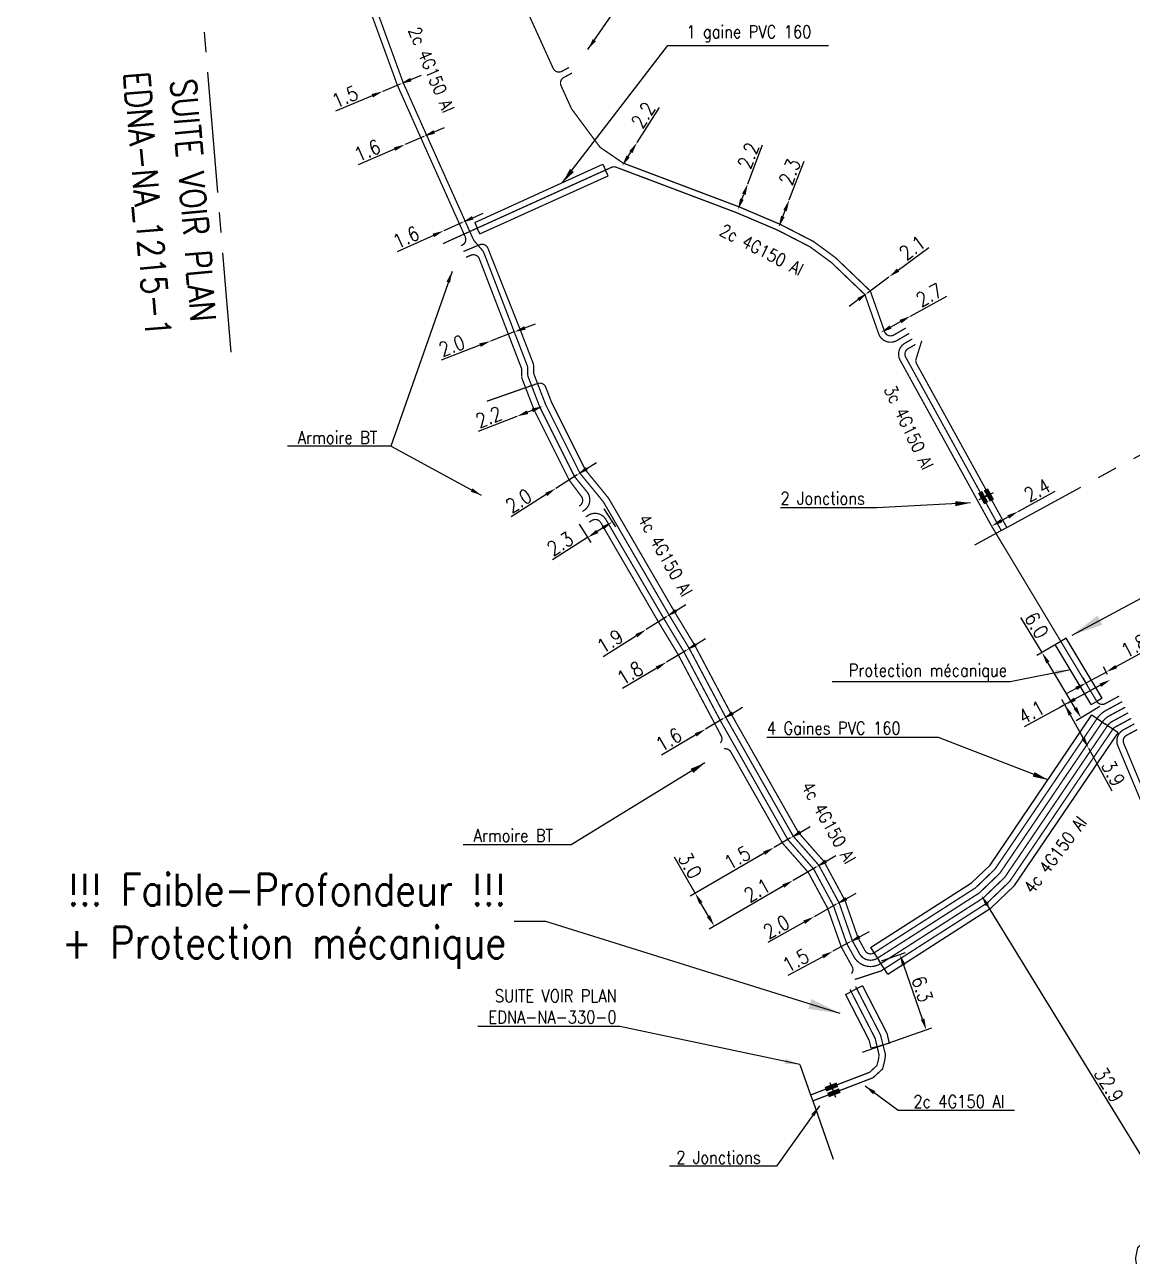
# Model space of a CAD drawing. Header units: millimetres. Extents: x 184994 to 186004, y 128000 to 129009.
# Drawn here: x 185201.7 to 185289.1, y 128202.7 to 128299.9 of the extents above; entities that cross this region are included whole.
import ezdxf
from ezdxf.enums import TextEntityAlignment as Align

# ---------------------------------------------------------------- set-up
doc = ezdxf.new("R2010")
doc.units = ezdxf.units.MM
doc.header["$PDMODE"] = 34
doc.linetypes.add('B_ST_Al', pattern=[2000, 1000, 1000])
doc.linetypes.add('CENTER2', pattern=[28.575, 19.05, -3.175, 3.175, -3.175])
doc.layers.get('0').update_dxf_attribs({"linetype": 'CONTINUOUS'})
doc.layers.get('Defpoints').update_dxf_attribs({"linetype": 'CONTINUOUS'})
for name, color, linetype in [('B_100', 3, 'CONTINUOUS'), ('B_110', 1, 'CONTINUOUS'), ('B_300', 7, 'CONTINUOUS'), ('B_400', 7, 'CONTINUOUS'), ('B_420', 7, 'CONTINUOUS'), ('B_930', 7, 'CONTINUOUS')]:
    doc.layers.add(name, color=color, linetype=linetype)
doc.styles.get("Standard").update_dxf_attribs({"font": 'romans.shx', "width": 0.85})
doc.dimstyles.get("Standard").update_dxf_attribs({"dimtxt": 1.5, "dimasz": 1.2, "dimexe": 0.625, "dimexo": 0.625, "dimgap": 0.25, "dimtad": 1, "dimdec": 1, "dimzin": 0, "dimdsep": 46, "dimtxsty": 'Standard', "dimcen": -0.5, "dimadec": 0, "dimazin": 0, "dimtfac": 1, "dimtdec": 1, "dimtmove": 0, "dimatfit": 3, "dimfxl": 0, "dimtolj": 1, "dimtzin": 0, "dimarcsym": 0})

# ---------------------------------------------------------------- blocks, each defined once
blk = doc.blocks.new('*D482')
at = {"layer": 'B_100', "color": 0, "linetype": 'Continuous', "lineweight": -2, "transparency": 16777216}
blk.add_line((185293.907, 128203.912), (185277.638, 128230.417), dxfattribs=at)
at = {"layer": 'B_100', "color": 0, "linetype": 'Continuous', "transparency": 16777216}
for points in [[(185277.766, 128230.495), (185277.51, 128230.338), (185277.167, 128231.184)], [(185294.035, 128203.99), (185293.779, 128203.833), (185294.378, 128203.145)]]:
    blk.add_solid(points, dxfattribs=at)
at = {"layer": 'Defpoints', "color": 0, "linetype": 'Continuous', "transparency": 16777216}
for p in [(185277.167, 128231.184), (185277.167, 128231.184), (185294.378, 128203.145)]:
    blk.add_point(p, dxfattribs=at)
at = {"layer": 'B_100', "color": 0, "linetype": 'Continuous', "transparency": 16777216, "insert": (185287.23, 128216.223), "char_height": 1.125, "attachment_point": 5, "rotation": 301.54259}
blk.add_mtext('\\A1;32.9', dxfattribs=at)
blk = doc.blocks.new('*D483')
at = {"layer": 'B_100', "color": 0, "linetype": 'Continuous', "lineweight": -2, "transparency": 16777216}
for p, q in [((185266.501, 128230.919), (185267.286, 128231.359)), ((185265.715, 128230.48), (185263.97, 128229.504)), ((185263.184, 128229.065), (185260.323, 128227.464))]:
    blk.add_line(p, q, dxfattribs=at)
at = {"layer": 'B_100', "color": 0, "linetype": 'Continuous', "transparency": 16777216}
for points in [[(185266.427, 128231.05), (185266.574, 128230.788), (185265.715, 128230.48)], [(185263.111, 128229.195), (185263.257, 128228.934), (185263.97, 128229.504)]]:
    blk.add_solid(points, dxfattribs=at)
at = {"layer": 'Defpoints', "color": 0, "linetype": 'Continuous', "transparency": 16777216}
for p in [(185265.715, 128230.48), (185263.97, 128229.504), (185263.97, 128229.504)]:
    blk.add_point(p, dxfattribs=at)
at = {"layer": 'B_100', "color": 0, "linetype": 'Continuous', "transparency": 16777216, "insert": (185260.994, 128228.699), "char_height": 1.125, "attachment_point": 5, "rotation": 29.21471}
blk.add_mtext('\\A1;2.0', dxfattribs=at)
blk = doc.blocks.new('*D484')
at = {"layer": 'B_100', "color": 0, "linetype": 'Continuous', "lineweight": -2, "transparency": 16777216}
for p, q in [((185262.885, 128236.169), (185263.664, 128236.62)), ((185262.106, 128235.718), (185260.808, 128234.967)), ((185260.029, 128234.517), (185257.309, 128232.943))]:
    blk.add_line(p, q, dxfattribs=at)
at = {"layer": 'B_100', "color": 0, "linetype": 'Continuous', "transparency": 16777216}
for points in [[(185262.81, 128236.299), (185262.96, 128236.039), (185262.106, 128235.718)], [(185259.954, 128234.647), (185260.104, 128234.387), (185260.808, 128234.967)]]:
    blk.add_solid(points, dxfattribs=at)
at = {"layer": 'Defpoints', "color": 0, "linetype": 'Continuous', "transparency": 16777216}
for p in [(185260.808, 128234.967), (185260.808, 128234.967), (185262.106, 128235.718)]:
    blk.add_point(p, dxfattribs=at)
at = {"layer": 'B_100', "color": 0, "linetype": 'Continuous', "transparency": 16777216, "insert": (185257.904, 128234.154), "char_height": 1.125, "attachment_point": 5, "rotation": 30.04874}
blk.add_mtext('\\A1;1.5', dxfattribs=at)
blk = doc.blocks.new('*D485')
at = {"layer": 'B_100', "color": 0, "linetype": 'Continuous', "lineweight": -2, "transparency": 16777216}
for p, q in [((185254.577, 128231.362), (185252.935, 128234.2)), ((185260.402, 128234.733), (185254.171, 128231.127)), ((185261.905, 128232.136), (185255.674, 128228.531)), ((185255.629, 128229.544), (185255.028, 128230.583))]:
    blk.add_line(p, q, dxfattribs=at)
at = {"layer": 'B_100', "color": 0, "linetype": 'Continuous', "transparency": 16777216}
for points in [[(185255.158, 128230.658), (185254.898, 128230.508), (185254.577, 128231.362)], [(185255.759, 128229.619), (185255.499, 128229.469), (185256.08, 128228.765)]]:
    blk.add_solid(points, dxfattribs=at)
at = {"layer": 'Defpoints', "color": 0, "linetype": 'Continuous', "transparency": 16777216}
for p in [(185260.808, 128234.968), (185262.31, 128232.371), (185254.577, 128231.362)]:
    blk.add_point(p, dxfattribs=at)
at = {"layer": 'B_100', "color": 0, "linetype": 'Continuous', "transparency": 16777216, "insert": (185254.18, 128233.546), "char_height": 1.125, "attachment_point": 5, "rotation": 300.05706}
blk.add_mtext('\\A1;3.0', dxfattribs=at)
blk = doc.blocks.new('*D486')
at = {"layer": 'B_100', "color": 0, "linetype": 'Continuous', "lineweight": -2, "transparency": 16777216}
for p, q in [((185264.907, 128233.874), (185265.686, 128234.324)), ((185264.128, 128233.423), (185262.31, 128232.371)), ((185261.531, 128231.92), (185258.93, 128230.415))]:
    blk.add_line(p, q, dxfattribs=at)
at = {"layer": 'B_100', "color": 0, "linetype": 'Continuous', "transparency": 16777216}
for points in [[(185264.832, 128234.003), (185264.982, 128233.744), (185264.128, 128233.423)], [(185261.456, 128232.05), (185261.607, 128231.79), (185262.31, 128232.371)]]:
    blk.add_solid(points, dxfattribs=at)
at = {"layer": 'Defpoints', "color": 0, "linetype": 'Continuous', "transparency": 16777216}
for p in [(185264.128, 128233.423), (185262.31, 128232.371), (185262.31, 128232.371)]:
    blk.add_point(p, dxfattribs=at)
at = {"layer": 'B_100', "color": 0, "linetype": 'Continuous', "transparency": 16777216, "insert": (185259.466, 128231.591), "char_height": 1.125, "attachment_point": 5, "rotation": 30.05706}
blk.add_mtext('\\A1;2.1', dxfattribs=at)
blk = doc.blocks.new('*D487')
at = {"layer": 'B_100', "color": 0, "linetype": 'Continuous', "lineweight": -2, "transparency": 16777216}
for p, q in [((185253.069, 128253.655), (185253.829, 128254.137)), ((185252.308, 128253.174), (185250.703, 128252.158)), ((185249.943, 128251.676), (185247.326, 128250.02))]:
    blk.add_line(p, q, dxfattribs=at)
at = {"layer": 'B_100', "color": 0, "linetype": 'Continuous', "transparency": 16777216}
for points in [[(185252.989, 128253.782), (185253.149, 128253.529), (185252.308, 128253.174)], [(185249.862, 128251.803), (185250.023, 128251.55), (185250.703, 128252.158)]]:
    blk.add_solid(points, dxfattribs=at)
at = {"layer": 'Defpoints', "color": 0, "linetype": 'Continuous', "transparency": 16777216}
for p in [(185252.308, 128253.174), (185250.703, 128252.158), (185250.703, 128252.158)]:
    blk.add_point(p, dxfattribs=at)
at = {"layer": 'B_100', "color": 0, "linetype": 'Continuous', "transparency": 16777216, "insert": (185247.853, 128251.242), "char_height": 1.125, "attachment_point": 5, "rotation": 32.33169}
blk.add_mtext('\\A1;1.9', dxfattribs=at)
blk = doc.blocks.new('*D488')
at = {"layer": 'B_100', "color": 0, "linetype": 'Continuous', "lineweight": -2, "transparency": 16777216}
for p, q in [((185254.628, 128250.986), (185255.399, 128251.45)), ((185253.857, 128250.521), (185252.316, 128249.591)), ((185251.545, 128249.126), (185248.855, 128247.503))]:
    blk.add_line(p, q, dxfattribs=at)
at = {"layer": 'B_100', "color": 0, "linetype": 'Continuous', "transparency": 16777216}
for points in [[(185254.551, 128251.114), (185254.705, 128250.857), (185253.857, 128250.521)], [(185251.468, 128249.254), (185251.623, 128248.998), (185252.316, 128249.591)]]:
    blk.add_solid(points, dxfattribs=at)
at = {"layer": 'Defpoints', "color": 0, "linetype": 'Continuous', "transparency": 16777216}
for p in [(185253.857, 128250.521), (185252.316, 128249.591), (185252.316, 128249.591)]:
    blk.add_point(p, dxfattribs=at)
at = {"layer": 'B_100', "color": 0, "linetype": 'Continuous', "transparency": 16777216, "insert": (185249.428, 128248.724), "char_height": 1.125, "attachment_point": 5, "rotation": 31.10025}
blk.add_mtext('\\A1;1.8', dxfattribs=at)
blk = doc.blocks.new('*D489')
at = {"layer": 'B_100', "color": 0, "linetype": 'Continuous', "lineweight": -2, "transparency": 16777216}
for p, q in [((185257.549, 128245.571), (185258.324, 128246.027)), ((185256.773, 128245.115), (185255.394, 128244.303)), ((185254.618, 128243.847), (185251.91, 128242.254))]:
    blk.add_line(p, q, dxfattribs=at)
at = {"layer": 'B_100', "color": 0, "linetype": 'Continuous', "transparency": 16777216}
for points in [[(185257.473, 128245.7), (185257.625, 128245.442), (185256.773, 128245.115)], [(185254.542, 128243.976), (185254.694, 128243.718), (185255.394, 128244.303)]]:
    blk.add_solid(points, dxfattribs=at)
at = {"layer": 'Defpoints', "color": 0, "linetype": 'Continuous', "transparency": 16777216}
for p in [(185256.773, 128245.115), (185256.773, 128245.115), (185255.394, 128244.303)]:
    blk.add_point(p, dxfattribs=at)
at = {"layer": 'B_100', "color": 0, "linetype": 'Continuous', "transparency": 16777216, "insert": (185252.496, 128243.469), "char_height": 1.125, "attachment_point": 5, "rotation": 30.46212}
blk.add_mtext('\\A1;1.6', dxfattribs=at)
blk = doc.blocks.new('*D490')
at = {"layer": 'B_100', "color": 0, "linetype": 'Continuous', "lineweight": -2, "transparency": 16777216}
for p, q in [((185247.375, 128261.704), (185248.286, 128260.261)), ((185245.43, 128260.476), (185246.342, 128259.032)), ((185247.275, 128260.176), (185246.852, 128259.909)), ((185246.091, 128259.429), (185243.319, 128257.678))]:
    blk.add_line(p, q, dxfattribs=at)
at = {"layer": 'B_100', "color": 0, "linetype": 'Continuous', "transparency": 16777216}
for points in [[(185246.772, 128260.036), (185246.932, 128259.782), (185246.091, 128259.429)], [(185247.195, 128260.303), (185247.355, 128260.049), (185248.036, 128260.657)]]:
    blk.add_solid(points, dxfattribs=at)
at = {"layer": 'Defpoints', "color": 0, "linetype": 'Continuous', "transparency": 16777216}
for p in [(185247.124, 128262.1), (185245.18, 128260.872), (185246.091, 128259.429)]:
    blk.add_point(p, dxfattribs=at)
at = {"layer": 'B_100', "color": 0, "linetype": 'Continuous', "transparency": 16777216, "insert": (185243.924, 128258.947), "char_height": 1.125, "attachment_point": 5, "rotation": 32.27381}
blk.add_mtext('\\A1;2.3', dxfattribs=at)
blk = doc.blocks.new('*D491')
at = {"layer": 'B_100', "color": 0, "linetype": 'Continuous', "lineweight": -2, "transparency": 16777216}
for p, q in [((185246.021, 128264.865), (185246.78, 128265.349)), ((185245.262, 128264.38), (185243.576, 128263.304)), ((185242.818, 128262.82), (185240.054, 128261.056))]:
    blk.add_line(p, q, dxfattribs=at)
at = {"layer": 'B_100', "color": 0, "linetype": 'Continuous', "transparency": 16777216}
for points in [[(185245.94, 128264.991), (185246.102, 128264.738), (185245.262, 128264.38)], [(185242.737, 128262.947), (185242.898, 128262.694), (185243.576, 128263.304)]]:
    blk.add_solid(points, dxfattribs=at)
at = {"layer": 'Defpoints', "color": 0, "linetype": 'Continuous', "transparency": 16777216}
for p in [(185245.262, 128264.38), (185243.576, 128263.304), (185243.576, 128263.304)]:
    blk.add_point(p, dxfattribs=at)
at = {"layer": 'B_100', "color": 0, "linetype": 'Continuous', "transparency": 16777216, "insert": (185240.653, 128262.328), "char_height": 1.125, "attachment_point": 5, "rotation": 32.54846}
blk.add_mtext('\\A1;2.0', dxfattribs=at)
blk = doc.blocks.new('*D492')
at = {"layer": 'B_100', "color": 0, "linetype": 'Continuous', "lineweight": -2, "transparency": 16777216}
for p, q in [((185240.509, 128268.989), (185237.452, 128267.802)), ((185241.721, 128269.459), (185241.348, 128269.314))]:
    blk.add_line(p, q, dxfattribs=at)
at = {"layer": 'B_100', "color": 0, "linetype": 'Continuous', "transparency": 16777216}
for points in [[(185241.666, 128269.599), (185241.775, 128269.319), (185242.56, 128269.784)], [(185241.294, 128269.454), (185241.402, 128269.174), (185240.509, 128268.989)]]:
    blk.add_solid(points, dxfattribs=at)
at = {"layer": 'Defpoints', "color": 0, "linetype": 'Continuous', "transparency": 16777216}
for p in [(185242.56, 128269.784), (185240.509, 128268.989), (185240.509, 128268.989)]:
    blk.add_point(p, dxfattribs=at)
at = {"layer": 'B_100', "color": 0, "linetype": 'Continuous', "transparency": 16777216, "insert": (185238.29, 128268.932), "char_height": 1.125, "attachment_point": 5, "rotation": 21.20985}
blk.add_mtext('\\A1;2.2', dxfattribs=at)
blk = doc.blocks.new('*D493')
at = {"layer": 'B_100', "color": 0, "linetype": 'Continuous', "lineweight": -2, "transparency": 16777216}
for p, q in [((185240.302, 128275.648), (185238.435, 128274.932)), ((185241.143, 128275.97), (185241.983, 128276.292)), ((185237.594, 128274.61), (185234.533, 128273.437))]:
    blk.add_line(p, q, dxfattribs=at)
at = {"layer": 'B_100', "color": 0, "linetype": 'Continuous', "transparency": 16777216}
for points in [[(185241.089, 128276.11), (185241.196, 128275.83), (185240.302, 128275.648)], [(185237.541, 128274.75), (185237.648, 128274.47), (185238.435, 128274.932)]]:
    blk.add_solid(points, dxfattribs=at)
at = {"layer": 'Defpoints', "color": 0, "linetype": 'Continuous', "transparency": 16777216}
for p in [(185240.302, 128275.648), (185238.435, 128274.932), (185238.435, 128274.932)]:
    blk.add_point(p, dxfattribs=at)
at = {"layer": 'B_100', "color": 0, "linetype": 'Continuous', "transparency": 16777216, "insert": (185235.375, 128274.563), "char_height": 1.125, "attachment_point": 5, "rotation": 20.96551}
blk.add_mtext('\\A1;2.0', dxfattribs=at)
blk = doc.blocks.new('*D494')
at = {"layer": 'B_100', "color": 0, "linetype": 'Continuous', "lineweight": -2, "transparency": 16777216}
for p, q in [((185267.555, 128227.915), (185268.347, 128228.343)), ((185266.763, 128227.488), (185265.443, 128226.775)), ((185264.652, 128226.347), (185261.887, 128224.854))]:
    blk.add_line(p, q, dxfattribs=at)
at = {"layer": 'B_100', "color": 0, "linetype": 'Continuous', "transparency": 16777216}
for points in [[(185267.484, 128228.047), (185267.626, 128227.783), (185266.763, 128227.488)], [(185264.58, 128226.479), (185264.723, 128226.215), (185265.443, 128226.775)]]:
    blk.add_solid(points, dxfattribs=at)
at = {"layer": 'Defpoints', "color": 0, "linetype": 'Continuous', "transparency": 16777216}
for p in [(185266.763, 128227.488), (185266.763, 128227.488), (185265.443, 128226.775)]:
    blk.add_point(p, dxfattribs=at)
at = {"layer": 'B_100', "color": 0, "linetype": 'Continuous', "transparency": 16777216, "insert": (185262.517, 128226.047), "char_height": 1.125, "attachment_point": 5, "rotation": 28.37237}
blk.add_mtext('\\A1;1.5', dxfattribs=at)
blk = doc.blocks.new('*D495')
at = {"layer": 'B_100', "color": 0, "linetype": 'Continuous', "lineweight": -2, "transparency": 16777216}
for p, q in [((185269.287, 128226.007), (185271.187, 128226.671)), ((185272.526, 128221.419), (185271.041, 128225.667)), ((185267.796, 128218.812), (185273.265, 128220.724))]:
    blk.add_line(p, q, dxfattribs=at)
at = {"layer": 'B_100', "color": 0, "linetype": 'Continuous', "transparency": 16777216}
for points in [[(185271.183, 128225.717), (185270.9, 128225.618), (185270.744, 128226.517)], [(185272.668, 128221.469), (185272.384, 128221.37), (185272.823, 128220.569)]]:
    blk.add_solid(points, dxfattribs=at)
at = {"layer": 'Defpoints', "color": 0, "linetype": 'Continuous', "transparency": 16777216}
for p in [(185270.744, 128226.517), (185268.845, 128225.853), (185267.353, 128218.658)]:
    blk.add_point(p, dxfattribs=at)
at = {"layer": 'B_100', "color": 0, "linetype": 'Continuous', "transparency": 16777216, "insert": (185272.492, 128223.79), "char_height": 1.125, "attachment_point": 5, "rotation": 289.26541}
blk.add_mtext('\\A1;6.3', dxfattribs=at)
blk = doc.blocks.new('*D496')
at = {"layer": 'B_100', "color": 0, "linetype": 'Continuous', "lineweight": -2, "transparency": 16777216}
for p, q in [((185237.017, 128284.661), (185237.838, 128285.03)), ((185236.196, 128284.293), (185234.736, 128283.639)), ((185233.914, 128283.27), (185231.047, 128281.985))]:
    blk.add_line(p, q, dxfattribs=at)
at = {"layer": 'B_100', "color": 0, "linetype": 'Continuous', "transparency": 16777216}
for points in [[(185236.955, 128284.798), (185237.078, 128284.525), (185236.196, 128284.293)], [(185233.853, 128283.407), (185233.976, 128283.133), (185234.736, 128283.639)]]:
    blk.add_solid(points, dxfattribs=at)
at = {"layer": 'Defpoints', "color": 0, "linetype": 'Continuous', "transparency": 16777216}
for p in [(185234.736, 128283.639), (185236.196, 128284.293), (185236.196, 128284.293)]:
    blk.add_point(p, dxfattribs=at)
at = {"layer": 'B_100', "color": 0, "linetype": 'Continuous', "transparency": 16777216, "insert": (185231.763, 128283.128), "char_height": 1.125, "attachment_point": 5, "rotation": 24.15045}
blk.add_mtext('\\A1;1.6', dxfattribs=at)
blk = doc.blocks.new('*D497')
at = {"layer": 'B_100', "color": 0, "linetype": 'Continuous', "lineweight": -2, "transparency": 16777216}
for p, q in [((185233.978, 128291.437), (185234.804, 128291.795)), ((185233.153, 128291.079), (185231.685, 128290.442)), ((185230.859, 128290.084), (185227.977, 128288.833))]:
    blk.add_line(p, q, dxfattribs=at)
at = {"layer": 'B_100', "color": 0, "linetype": 'Continuous', "transparency": 16777216}
for points in [[(185233.919, 128291.575), (185234.038, 128291.299), (185233.153, 128291.079)], [(185230.8, 128290.221), (185230.919, 128289.946), (185231.685, 128290.442)]]:
    blk.add_solid(points, dxfattribs=at)
at = {"layer": 'Defpoints', "color": 0, "linetype": 'Continuous', "transparency": 16777216}
for p in [(185231.685, 128290.442), (185231.685, 128290.442), (185233.153, 128291.079)]:
    blk.add_point(p, dxfattribs=at)
at = {"layer": 'B_100', "color": 0, "linetype": 'Continuous', "transparency": 16777216, "insert": (185228.707, 128289.967), "char_height": 1.125, "attachment_point": 5, "rotation": 23.45431}
blk.add_mtext('\\A1;1.6', dxfattribs=at)
blk = doc.blocks.new('*D498')
at = {"layer": 'B_100', "color": 0, "linetype": 'Continuous', "lineweight": -2, "transparency": 16777216}
for p, q in [((185231.306, 128295.22), (185229.922, 128294.641)), ((185232.137, 128295.567), (185232.967, 128295.914)), ((185229.092, 128294.293), (185226.194, 128293.081))]:
    blk.add_line(p, q, dxfattribs=at)
at = {"layer": 'B_100', "color": 0, "linetype": 'Continuous', "transparency": 16777216}
for points in [[(185232.079, 128295.705), (185232.194, 128295.429), (185231.306, 128295.22)], [(185229.034, 128294.432), (185229.15, 128294.155), (185229.922, 128294.641)]]:
    blk.add_solid(points, dxfattribs=at)
at = {"layer": 'Defpoints', "color": 0, "linetype": 'Continuous', "transparency": 16777216}
for p in [(185231.306, 128295.22), (185229.922, 128294.641), (185229.922, 128294.641)]:
    blk.add_point(p, dxfattribs=at)
at = {"layer": 'B_100', "color": 0, "linetype": 'Continuous', "transparency": 16777216, "insert": (185226.938, 128294.205), "char_height": 1.125, "attachment_point": 5, "rotation": 22.70246}
blk.add_mtext('\\A1;1.5', dxfattribs=at)
blk = doc.blocks.new('*D499')
at = {"layer": 'B_100', "color": 0, "linetype": 'Continuous', "lineweight": -2, "transparency": 16777216}
for p, q in [((185287.809, 128249.239), (185290.568, 128250.741)), ((185285.437, 128247.949), (185287.018, 128248.809)), ((185287.124, 128248.614), (185286.794, 128249.221)), ((185284.646, 128247.519), (185283.856, 128247.089)), ((185285.543, 128247.754), (185285.213, 128248.361))]:
    blk.add_line(p, q, dxfattribs=at)
at = {"layer": 'B_100', "color": 0, "linetype": 'Continuous', "transparency": 16777216}
for points in [[(185287.737, 128249.371), (185287.88, 128249.108), (185287.018, 128248.809)], [(185284.575, 128247.651), (185284.718, 128247.387), (185285.437, 128247.949)]]:
    blk.add_solid(points, dxfattribs=at)
at = {"layer": 'Defpoints', "color": 0, "linetype": 'Continuous', "transparency": 16777216}
for p in [(185287.018, 128248.809), (185287.348, 128248.203), (185285.767, 128247.342)]:
    blk.add_point(p, dxfattribs=at)
at = {"layer": 'B_100', "color": 0, "linetype": 'Continuous', "transparency": 16777216, "insert": (185289.225, 128250.864), "char_height": 1.125, "attachment_point": 5, "rotation": 28.54949}
blk.add_mtext('\\A1;1.8', dxfattribs=at)
blk = doc.blocks.new('*D500')
at = {"layer": 'B_100', "color": 0, "linetype": 'Continuous', "lineweight": -2, "transparency": 16777216}
for p, q in [((185280.076, 128261.486), (185282.989, 128263.086)), ((185278.761, 128260.763), (185279.287, 128261.052))]:
    blk.add_line(p, q, dxfattribs=at)
at = {"layer": 'B_100', "color": 0, "linetype": 'Continuous', "transparency": 16777216}
for points in [[(185279.215, 128261.184), (185279.359, 128260.921), (185280.076, 128261.486)], [(185278.689, 128260.895), (185278.833, 128260.632), (185277.972, 128260.33)]]:
    blk.add_solid(points, dxfattribs=at)
at = {"layer": 'Defpoints', "color": 0, "linetype": 'Continuous', "transparency": 16777216}
for p in [(185280.076, 128261.486), (185280.076, 128261.486), (185277.972, 128260.33)]:
    blk.add_point(p, dxfattribs=at)
at = {"layer": 'B_100', "color": 0, "linetype": 'Continuous', "transparency": 16777216, "insert": (185281.565, 128263.16), "char_height": 1.125, "attachment_point": 5, "rotation": 28.78641}
blk.add_mtext('\\A1;2.4', dxfattribs=at)
blk = doc.blocks.new('*D501')
at = {"layer": 'B_100', "color": 0, "linetype": 'Continuous', "lineweight": -2, "transparency": 16777216}
for p, q in [((185270.594, 128280.531), (185273.007, 128282.323)), ((185268.186, 128278.742), (185269.872, 128279.994)), ((185267.463, 128278.206), (185266.741, 128277.669))]:
    blk.add_line(p, q, dxfattribs=at)
at = {"layer": 'B_100', "color": 0, "linetype": 'Continuous', "transparency": 16777216}
for points in [[(185270.505, 128280.651), (185270.684, 128280.41), (185269.872, 128279.994)], [(185267.374, 128278.326), (185267.553, 128278.085), (185268.186, 128278.742)]]:
    blk.add_solid(points, dxfattribs=at)
at = {"layer": 'Defpoints', "color": 0, "linetype": 'Continuous', "transparency": 16777216}
for p in [(185269.872, 128279.994), (185269.872, 128279.994), (185268.186, 128278.742)]:
    blk.add_point(p, dxfattribs=at)
at = {"layer": 'B_100', "color": 0, "linetype": 'Continuous', "transparency": 16777216, "insert": (185271.715, 128282.297), "char_height": 1.125, "attachment_point": 5, "rotation": 36.60043}
blk.add_mtext('\\A1;2.1', dxfattribs=at)
blk = doc.blocks.new('*D502')
at = {"layer": 'B_100', "color": 0, "linetype": 'Continuous', "lineweight": -2, "transparency": 16777216}
for p, q in [((185261.996, 128286.068), (185263.17, 128289.13)), ((185261.495, 128284.761), (185261.674, 128285.228))]:
    blk.add_line(p, q, dxfattribs=at)
at = {"layer": 'B_100', "color": 0, "linetype": 'Continuous', "transparency": 16777216}
for points in [[(185261.534, 128285.282), (185261.814, 128285.174), (185261.996, 128286.068)], [(185261.355, 128284.815), (185261.635, 128284.708), (185261.172, 128283.921)]]:
    blk.add_solid(points, dxfattribs=at)
at = {"layer": 'Defpoints', "color": 0, "linetype": 'Continuous', "transparency": 16777216}
for p in [(185261.996, 128286.068), (185261.996, 128286.068), (185261.172, 128283.921)]:
    blk.add_point(p, dxfattribs=at)
at = {"layer": 'B_100', "color": 0, "linetype": 'Continuous', "transparency": 16777216, "insert": (185262.044, 128288.288), "char_height": 1.125, "attachment_point": 5, "rotation": 69.01591}
blk.add_mtext('\\A1;2.3', dxfattribs=at)
blk = doc.blocks.new('*D503')
at = {"layer": 'B_100', "color": 0, "linetype": 'Continuous', "lineweight": -2, "transparency": 16777216}
for p, q in [((185258.733, 128287.348), (185259.903, 128290.411)), ((185258.269, 128286.134), (185258.412, 128286.507))]:
    blk.add_line(p, q, dxfattribs=at)
at = {"layer": 'B_100', "color": 0, "linetype": 'Continuous', "transparency": 16777216}
for points in [[(185258.272, 128286.561), (185258.552, 128286.454), (185258.733, 128287.348)], [(185258.129, 128286.187), (185258.409, 128286.08), (185257.948, 128285.293)]]:
    blk.add_solid(points, dxfattribs=at)
at = {"layer": 'Defpoints', "color": 0, "linetype": 'Continuous', "transparency": 16777216}
for p in [(185258.733, 128287.348), (185258.733, 128287.348), (185257.948, 128285.293)]:
    blk.add_point(p, dxfattribs=at)
at = {"layer": 'B_100', "color": 0, "linetype": 'Continuous', "transparency": 16777216, "insert": (185258.778, 128289.567), "char_height": 1.125, "attachment_point": 5, "rotation": 69.09663}
blk.add_mtext('\\A1;2.2', dxfattribs=at)
blk = doc.blocks.new('*D504')
at = {"layer": 'B_100', "color": 0, "linetype": 'Continuous', "lineweight": -2, "transparency": 16777216}
for p, q in [((185271.575, 128276.904), (185274.446, 128278.486)), ((185269.998, 128276.035), (185270.786, 128276.47))]:
    blk.add_line(p, q, dxfattribs=at)
at = {"layer": 'B_100', "color": 0, "linetype": 'Continuous', "transparency": 16777216}
for points in [[(185270.714, 128276.601), (185270.859, 128276.338), (185271.575, 128276.904)], [(185269.926, 128276.167), (185270.07, 128275.904), (185269.21, 128275.601)]]:
    blk.add_solid(points, dxfattribs=at)
at = {"layer": 'Defpoints', "color": 0, "linetype": 'Continuous', "transparency": 16777216}
for p in [(185271.575, 128276.904), (185269.21, 128275.601), (185269.21, 128275.601)]:
    blk.add_point(p, dxfattribs=at)
at = {"layer": 'B_100', "color": 0, "linetype": 'Continuous', "transparency": 16777216, "insert": (185273.042, 128278.569), "char_height": 1.125, "attachment_point": 5, "rotation": 28.854}
blk.add_mtext('\\A1;2.7', dxfattribs=at)
blk = doc.blocks.new('*D505')
at = {"layer": 'B_100', "color": 0, "linetype": 'Continuous', "lineweight": -2, "transparency": 16777216}
for p, q in [((185249.987, 128290.6), (185251.753, 128293.362)), ((185249.287, 128289.504), (185249.503, 128289.841))]:
    blk.add_line(p, q, dxfattribs=at)
at = {"layer": 'B_100', "color": 0, "linetype": 'Continuous', "transparency": 16777216}
for points in [[(185249.376, 128289.922), (185249.629, 128289.76), (185249.987, 128290.6)], [(185249.161, 128289.585), (185249.414, 128289.423), (185248.803, 128288.746)]]:
    blk.add_solid(points, dxfattribs=at)
at = {"layer": 'Defpoints', "color": 0, "linetype": 'Continuous', "transparency": 16777216}
for p in [(185249.987, 128290.6), (185249.987, 128290.6), (185248.803, 128288.746)]:
    blk.add_point(p, dxfattribs=at)
at = {"layer": 'B_100', "color": 0, "linetype": 'Continuous', "transparency": 16777216, "insert": (185250.481, 128292.764), "char_height": 1.125, "attachment_point": 5, "rotation": 57.41806}
blk.add_mtext('\\A1;2.2', dxfattribs=at)
blk = doc.blocks.new('*D512')
at = {"layer": 'B_100', "color": 0, "linetype": 'Continuous', "lineweight": -2, "transparency": 16777216}
for p, q in [((185286.937, 128247.977), (185283.341, 128246.008)), ((185284.184, 128245.444), (185285.193, 128243.602)), ((185285.625, 128242.813), (185287.474, 128239.435))]:
    blk.add_line(p, q, dxfattribs=at)
at = {"layer": 'B_100', "color": 0, "linetype": 'Continuous', "transparency": 16777216}
for points in [[(185284.316, 128245.516), (185284.053, 128245.372), (185283.752, 128246.234)], [(185285.324, 128243.674), (185285.061, 128243.53), (185285.625, 128242.813)]]:
    blk.add_solid(points, dxfattribs=at)
at = {"layer": 'Defpoints', "color": 0, "linetype": 'Continuous', "transparency": 16777216}
for p in [(185287.348, 128248.203), (185283.752, 128246.234), (185285.625, 128242.813)]:
    blk.add_point(p, dxfattribs=at)
at = {"layer": 'B_100', "color": 0, "linetype": 'Continuous', "transparency": 16777216, "insert": (185287.572, 128240.819), "char_height": 1.125, "attachment_point": 5, "rotation": 298.7012}
blk.add_mtext('\\A1;3.9', dxfattribs=at)
blk = doc.blocks.new('*D513')
at = {"layer": 'B_100', "color": 0, "linetype": 'Continuous', "lineweight": -2, "transparency": 16777216}
for p, q in [((185286.559, 128247.77), (185284.541, 128246.666)), ((185285.4, 128243.224), (185283.527, 128246.645)), ((185283.752, 128246.234), (185280.547, 128244.479))]:
    blk.add_line(p, q, dxfattribs=at)
at = {"layer": 'B_100', "color": 0, "linetype": 'Continuous', "transparency": 16777216}
for points in [[(185286.487, 128247.902), (185286.631, 128247.639), (185287.348, 128248.203)], [(185284.469, 128246.797), (185284.613, 128246.534), (185283.752, 128246.234)]]:
    blk.add_solid(points, dxfattribs=at)
at = {"layer": 'Defpoints', "color": 0, "linetype": 'Continuous', "transparency": 16777216}
for p in [(185287.348, 128248.203), (185287.348, 128248.203), (185285.625, 128242.813)]:
    blk.add_point(p, dxfattribs=at)
at = {"layer": 'B_100', "color": 0, "linetype": 'Continuous', "transparency": 16777216, "insert": (185281.111, 128245.642), "char_height": 1.125, "attachment_point": 5, "rotation": 28.7012}
blk.add_mtext('\\A1;4.1', dxfattribs=at)
blk = doc.blocks.new('B_300_04')
at = {"color": 0, "linetype": 'Continuous'}
blk.add_line((0, 0.375), (0, -0.375), dxfattribs=at)
blk.add_solid([(-0.5, 0.188), (-0.5, -0.188), (0.5, 0.188), (0.5, -0.188)], dxfattribs=at)
at = {"color": 0, "linetype": 'Continuous', "width": 0.75, "flags": 3}
for tag, p in [('DEF_LEG', (0, -4.25)), ('DEF_COUP', (0.041, -6.327)), ('DEF_TYPE', (0, -8.25))]:
    blk.add_attdef(tag, text='', height=1.2, dxfattribs=at).set_placement(p, align=Align.MIDDLE)
blk = doc.blocks.new('*D529')
at = {"layer": 'B_110', "color": 0, "linetype": 'Continuous', "lineweight": -2, "transparency": 16777216}
for p, q in [((185281.951, 128250.345), (185280.287, 128253.117)), ((185283.432, 128251.234), (185281.549, 128250.104)), ((185284.575, 128245.972), (185282.414, 128249.573)), ((185286.519, 128246.089), (185284.636, 128244.959))]:
    blk.add_line(p, q, dxfattribs=at)
at = {"layer": 'B_110', "color": 0, "linetype": 'Continuous', "transparency": 16777216}
for points in [[(185282.542, 128249.65), (185282.285, 128249.496), (185281.951, 128250.345)], [(185284.704, 128246.049), (185284.447, 128245.895), (185285.038, 128245.2)]]:
    blk.add_solid(points, dxfattribs=at)
at = {"layer": 'Defpoints', "color": 0, "linetype": 'Continuous', "transparency": 16777216}
for p in [(185283.432, 128251.234), (185286.519, 128246.089), (185285.038, 128245.2)]:
    blk.add_point(p, dxfattribs=at)
at = {"layer": 'B_110', "color": 0, "linetype": 'Continuous', "transparency": 16777216, "insert": (185281.53, 128252.503), "char_height": 1.125, "attachment_point": 5, "rotation": 300.97137}
blk.add_mtext('\\A1;6.0', dxfattribs=at)

msp = doc.modelspace()

# ---------------------------------------------------------------- linework, layer by layer
at = {"layer": 'B_100', "linetype": 'B_ST_Al', "const_width": 0.1, "flags": 128}
for points in [[(185244.624, 128296.527), (185244.063, 128296.224, -0.434872), (185243.37, 128296.457), (185241.079, 128301.505), (185238.907, 128307.307, -0.101377), (185238.876, 128307.505), (185239.312, 128317.017), (185239.174, 128323.917), (185239.355, 128328.06), (185239.629, 128334.504), (185239.632, 128334.592, -0.414214), (185240.153, 128335.071), (185240.503, 128335.056)], [(185226.501, 128320.397, -0.400642), (185227.371, 128319.325), (185227.109, 128316.096), (185226.786, 128311.895), (185226.689, 128310.884), (185226.704, 128309.831), (185226.866, 128308.769), (185227.207, 128307.371), (185227.49, 128306.413), (185231.535, 128295.321), (185231.535, 128295.321), (185233.381, 128291.181), (185236.424, 128284.395), (185237.07, 128282.954, 0.071871), (185237.146, 128282.834), (185237.809, 128282.06, -0.085686), (185237.896, 128281.914), (185240.302, 128275.648), (185241.322, 128272.999, -0.088298), (185241.355, 128272.827), (185241.364, 128272.28, 0.088313), (185241.397, 128272.108), (185241.883, 128270.846), (185242.331, 128269.683), (185245.051, 128264.244), (185246.038, 128263.036, -0.450293), (185245.797, 128261.558), (185245.68, 128261.484)], [(185244.862, 128296.087), (185244.209, 128295.734, 0.393853), (185243.991, 128295.088), (185244.822, 128293.256), (185247.071, 128290.227), (185248.891, 128288.98), (185258.041, 128285.525), (185261.279, 128284.147), (185263.904, 128282.797), (185265.654, 128281.513), (185268.402, 128278.881), (185269.53, 128275.676, 0.469758), (185270.252, 128275.409), (185271.217, 128275.967)], [(185236.484, 128281.54), (185236.883, 128281.706, -0.422609), (185237.542, 128281.425), (185239.836, 128275.468), (185240.855, 128272.82, -0.088519), (185240.889, 128272.647), (185240.896, 128272.103, 0.088519), (185240.93, 128271.931), (185241.339, 128270.868), (185241.873, 128269.481), (185244.629, 128263.97), (185245.602, 128262.663, -0.436872), (185245.468, 128261.941), (185245.413, 128261.907)], [(185279.176, 128260.218), (185277.76, 128262.786), (185272.055, 128273.133, -0.204217), (185272.015, 128273.523), (185272.461, 128274.954)], [(185245.947, 128261.061), (185246.139, 128261.182, -0.42428), (185247.536, 128260.842), (185252.093, 128253.047), (185253.678, 128250.42), (185256.552, 128244.997), (185257.391, 128243.52), (185261.902, 128235.573), (185263.922, 128233.279), (185265.486, 128230.379), (185266.544, 128227.367), (185267.109, 128226.343, 0.433722), (185269.231, 128225.804), (185277.322, 128230.986), (185279.007, 128232.606), (185281.306, 128235.993), (185285.832, 128242.673), (185287.127, 128244.584, -0.120507), (185287.479, 128244.903), (185288.758, 128245.594)], [(185246.214, 128260.639), (185246.428, 128260.774, -0.425133), (185247.127, 128260.602), (185251.663, 128252.792), (185253.242, 128250.174), (185256.631, 128243.78, -0.308141), (185256.569, 128243.221)], [(185267.177, 128224.547), (185269.18, 128225.201, 0.071506), (185269.31, 128225.26), (185277.634, 128230.592), (185279.392, 128232.282), (185281.72, 128235.712), (185286.246, 128242.392), (185287.541, 128244.304, -0.120507), (185287.717, 128244.463), (185288.996, 128245.155)], [(185289.472, 128244.275), (185288.623, 128243.816, 0.385079), (185288.399, 128243.184), (185290.653, 128237.78), (185292.956, 128232.258), (185295.934, 128226.28), (185298.461, 128220.531), (185302.537, 128210.831, -0.405846), (185302.029, 128209.533), (185299.83, 128208.534, 0.298219), (185299.537, 128208.071, 0.298219)], [(185266.91, 128225.003, 0.310064), (185266.965, 128225.566), (185266.106, 128227.126), (185265.027, 128230.176), (185263.509, 128232.991), (185261.492, 128235.281), (185257.392, 128242.504, 0.331885), (185256.845, 128242.745, 0.331885)]]:
    msp.add_lwpolyline(points, format="xyb", dxfattribs=at)
at = {"layer": 'B_100', "linetype": 'B_ST_Al', "flags": 128}
for points in [[(185263.693, 128215.435, 0.1, 0.1, 0), (185264.407, 128215.709, 0.1, 0.1, 0), (185265.333, 128216.065, 0.1, 0.1, 0), (185268.341, 128217.22, 0.1, 0.1, 0), (185268.919, 128217.751, 0.1, 0.1, 0), (185269.045, 128218.24, 0.1, 0.1, 0), (185269.092, 128218.594, 0.1, 0.1, 0), (185268.784, 128219.895, 0.1, 0.1, 0), (185267.489, 128222.414, 0.1, 0.1, 0), (185266.796, 128223.76, 0, 0, 0)], [(185267.241, 128223.989, 0.1, 0.1, 0), (185267.335, 128223.807, 0.1, 0.1, 0), (185267.933, 128222.643, 0.1, 0.1, 0), (185269.206, 128220.168, 0.1, 0.1, 0), (185269.406, 128219.375, 0.1, 0.1, 0), (185269.598, 128218.611, 0.1, 0.1, 0), (185269.536, 128218.145, 0.1, 0.1, 0), (185269.366, 128217.483, 0.1, 0.1, 0), (185268.609, 128216.788, 0.1, 0.1, 0), (185265.529, 128215.605, 0.1, 0.1, 0), (185263.858, 128214.963, 0, 0, 0)]]:
    msp.add_lwpolyline(points, format="xyseb", dxfattribs=at)
at = {"layer": 'B_110', "linetype": 'B_ST_Al', "const_width": 0.1, "flags": 128}
for points in [[(185236.099, 128282.462), (185236.168, 128282.491, 0.421681), (185236.431, 128283.157), (185235.967, 128284.191), (185232.925, 128290.977), (185231.071, 128295.134), (185231.071, 128295.134), (185227.02, 128306.241), (185226.711, 128306.766), (185226.325, 128307.051), (185225.937, 128307.124), (185223.457, 128306.871), (185217.298, 128306.146), (185215.279, 128305.909)], [(185288.52, 128246.034), (185287.241, 128245.343, 0.120507), (185286.713, 128244.865), (185285.418, 128242.953), (185280.893, 128236.274), (185278.623, 128232.931), (185277.011, 128231.381), (185268.962, 128226.225, -0.433722), (185267.547, 128226.584), (185266.982, 128227.608), (185265.945, 128230.581), (185264.334, 128233.567), (185262.311, 128235.864), (185256.994, 128245.232), (185254.113, 128250.667), (185252.524, 128253.301), (185247.331, 128262.243), (185245.473, 128264.517), (185242.789, 128269.885), (185241.865, 128272.286, -0.087909), (185241.831, 128272.457), (185241.822, 128273.007, 0.087909), (185241.789, 128273.179), (185240.769, 128275.827), (185238.221, 128282.256, 0.419708), (185237.563, 128282.533), (185236.291, 128282.001)], [(185278.732, 128259.976), (185277.305, 128262.576), (185271.195, 128273.656, -0.408251), (185271.383, 128274.33), (185271.968, 128274.669)], [(185238.137, 128270.183), (185242.152, 128271.584, -0.404937), (185242.783, 128271.291), (185243.247, 128270.088), (185245.896, 128264.79), (185247.743, 128262.529), (185252.954, 128253.556), (185254.548, 128250.913), (185257.435, 128245.466), (185262.72, 128236.156), (185264.747, 128233.854), (185266.403, 128230.784), (185267.438, 128227.817), (185267.984, 128226.825, 0.433722), (185268.692, 128226.646), (185276.7, 128231.775), (185278.239, 128233.255), (185280.479, 128236.554), (185285.004, 128243.233), (185286.299, 128245.145, -0.120507), (185287.004, 128245.783), (185288.283, 128246.474)]]:
    msp.add_lwpolyline(points, format="xyb", dxfattribs=at)
at = {"layer": 'B_110', "linetype": 'B_ST_Al', "flags": 128}
for points in [[(185234.67, 128282.619, 0.1, 0.1, 0), (185237.381, 128283.847, 0.1, 0.1, 0), (185247.501, 128288.429, 0.1, 0.1, 0), (185247.964, 128288.639, 0.1, 0.1, -0.199118), (185248.346, 128288.651, 0.1, 0.1, 0), (185257.855, 128285.061, 0.1, 0.1, 0), (185261.066, 128283.694, 0.1, 0.1, 0), (185263.64, 128282.371, 0.1, 0.1, 0), (185265.332, 128281.129, 0.1, 0.1, 0), (185267.97, 128278.603, 0.1, 0.1, 0), (185269.047, 128275.544, 0.1, 0.1, 0), (185269.059, 128275.51, 0.1, 0.1, 0.469758), (185270.503, 128274.976, 0.1, 0.1, 0), (185271.467, 128275.534, 0, 0, 0)], [(185288.045, 128246.914, 0.1, 0.1, 0), (185286.94, 128246.316, 0.1, 0.1, -0.401118), (185286.273, 128246.499, 0.1, 0.1, 0), (185283.432, 128251.234, 0.1, 0.1, 0), (185277.972, 128260.33, 0.1, 0.1, 0), (185276.867, 128262.335, 0.1, 0.1, 0), (185270.757, 128273.415, 0.1, 0.1, -0.408251), (185271.133, 128274.763, 0.1, 0.1, 0), (185271.718, 128275.101, 0, 0, 0)], [(185300.462, 128148.583, 0.1, 0.1, 0), (185300.462, 128148.583, 0.1, 0.1, 0), (185300.485, 128148.505, 0.1, 0.1, 0.474053), (185301.914, 128147.907, 0.1, 0.1, 0), (185305.526, 128149.828, 0.1, 0.1, 0), (185307.302, 128150.559, 0.1, 0.1, 0), (185308.162, 128150.918, 0.1, 0.1, 0), (185308.907, 128151.274, 0.1, 0.1, 0), (185316.12, 128154.728, 0.1, 0.1, 0.428886), (185316.343, 128155.417, 0.1, 0.1, 0), (185313.057, 128161.484, 0.1, 0.1, 0), (185306.247, 128173.983, 0.1, 0.1, 0), (185296.358, 128192.718, 0.1, 0.1, 0), (185292.6, 128197.389, 0.1, 0.1, 0), (185290.094, 128200.502, 0.1, 0.1, 0), (185289.49, 128201.581, 0.1, 0.1, 0), (185289.33, 128202.524, 0.1, 0.1, 0), (185289.498, 128203.362, 0.1, 0.1, 0), (185290.001, 128203.919, 0.1, 0.1, 0), (185297.327, 128207.946, 0.1, 0.1, 0), (185301.822, 128209.988, 0.1, 0.1, 0.405846), (185302.076, 128210.637, 0.1, 0.1, 0), (185298.001, 128220.333, 0.1, 0.1, 0), (185295.481, 128226.068, 0.1, 0.1, 0), (185292.501, 128232.05, 0.1, 0.1, 0), (185290.191, 128237.587, 0.1, 0.1, 0), (185287.937, 128242.991, 0.1, 0.1, -0.385079), (185288.385, 128244.256, 0.1, 0.1, 0), (185289.234, 128244.715, 0, 0, 0)]]:
    msp.add_lwpolyline(points, format="xyseb", dxfattribs=at)
at = {"layer": 'B_400', "color": 7, "linetype": 'CONTINUOUS'}
for p, q in [((185237.175, 128284.302), (185247.294, 128288.884)), ((185247.294, 128288.884), (185247.501, 128288.429)), ((185247.707, 128287.973), (185247.501, 128288.429)), ((185237.587, 128283.391), (185247.707, 128287.973)), ((185237.175, 128284.302), (185237.381, 128283.847)), ((185237.587, 128283.391), (185237.381, 128283.847)), ((185277.855, 128233.579), (185285.885, 128245.426)), ((185285.885, 128245.426), (185286.92, 128244.724)), ((185287.954, 128244.023), (185286.92, 128244.724)), ((185279.777, 128231.959), (185287.954, 128244.023)), ((185276.389, 128232.17), (185277.855, 128233.579)), ((185268.422, 128227.067), (185276.389, 128232.17)), ((185277.945, 128230.197), (185279.777, 128231.959)), ((185269.771, 128224.961), (185277.945, 128230.197)), ((185268.422, 128227.067), (185269.097, 128226.014)), ((185269.771, 128224.961), (185269.097, 128226.014))]:
    msp.add_line(p, q, dxfattribs=at)
at = {"layer": 'B_420', "color": 7, "linetype": 'CONTINUOUS'}
for p, q in [((185283.86, 128251.491), (185283.432, 128251.234)), ((185286.702, 128246.756), (185283.86, 128251.491)), ((185283.003, 128250.976), (185283.432, 128251.234)), ((185285.844, 128246.242), (185283.003, 128250.976)), ((185285.844, 128246.242), (185286.273, 128246.499)), ((185286.702, 128246.756), (185286.273, 128246.499)), ((185266.443, 128223.349), (185267.11, 128223.692)), ((185266.443, 128223.349), (185268.282, 128219.772)), ((185267.777, 128224.035), (185267.11, 128223.692)), ((185267.777, 128224.035), (185269.699, 128220.298)), ((185269.699, 128220.298), (185269.892, 128219.492)), ((185268.282, 128219.772), (185268.433, 128219.142)), ((185268.433, 128219.142), (185269.163, 128219.317)), ((185269.892, 128219.492), (185269.163, 128219.317))]:
    msp.add_line(p, q, dxfattribs=at)
at = {"layer": 'B_930', "linetype": 'CENTER2', "ltscale": 0.5, "flags": 128}
for points in [[(185214.906, 128310.382), (185215.168, 128307.237), (185215.279, 128305.909), (185217.937, 128274.058)], [(185276.65, 128258.843), (185278.732, 128259.977), (185279.175, 128260.219), (185310.698, 128277.379)], [(185262.851, 128217.842), (185263.693, 128215.435), (185263.858, 128214.963), (185265.465, 128210.363)]]:
    msp.add_lwpolyline(points, dxfattribs=at)

# ---------------------------------------------------------------- block references
at = {"layer": 'B_300'}
for p, rotation in [((185277.305, 128262.576), 298.8716194675295), ((185277.76, 128262.786), 298.8716194675295), ((185265.333, 128216.065), 21.01120792314367), ((185265.529, 128215.605), 21.01120792314367)]:
    msp.add_blockref('B_300_04', p, dxfattribs=dict(at, rotation=rotation))

# ---------------------------------------------------------------- texts
at = {"layer": 'B_100', "linetype": 'B_ST_Al', "width": 0.85}
for s, rotation, p in [('2c 4G150 Al', 292.84044, (185233.763, 128296.34)), ('2c 4G150 Al', 332.59221, (185259.825, 128282.137)), ('4c 4G150 Al', 299.49625, (185252.215, 128258.02)), ('4c 4G150 Al', 299.49625, (185265.11, 128236.914)), ('4c 4G150 Al', 52.75054, (185282.994, 128234.391))]:
    msp.add_text(s, height=1, rotation=rotation, dxfattribs=at).set_placement(p, align=Align.MIDDLE)
at = {"layer": 'B_100', "linetype": 'Continuous', "char_height": 1}
for s, insert, attachment_point in [('Armoire BT', (185229.48, 128266.823), 9), ('Armoire BT', (185243.35, 128235.912), 6), ('2c 4G150 Al', (185271.797, 128214.414), 7)]:
    msp.add_mtext(s, dxfattribs=dict(at, insert=insert, attachment_point=attachment_point))
at = {"layer": 'B_110', "linetype": 'B_ST_Al', "width": 0.85}
msp.add_text('3c 4G150 Al', height=1, rotation=295.36956, dxfattribs=at).set_placement((185271.437, 128268.111), align=Align.MIDDLE)
at = {"layer": 'B_300', "linetype": 'Continuous', "char_height": 1}
for insert, attachment_point in [((185261.307, 128262.524), 4), ((185259.755, 128210.009), 9)]:
    msp.add_mtext('2 Jonctions', dxfattribs=dict(at, insert=insert, attachment_point=attachment_point))
at = {"layer": 'B_400', "char_height": 1, "attachment_point": 4}
for s, insert in [('1 gaine PVC 160', (185253.88, 128299.176)), ('4 Gaines PVC 160', (185260.235, 128244.385))]:
    msp.add_mtext(s, dxfattribs=dict(at, insert=insert))
at = {"layer": 'B_420', "attachment_point": 6}
for s, insert, char_height in [('Protection mécanique', (185279.191, 128248.786), 1), ('!!! Faible-Profondeur !!!\\P+ Protection mécanique', (185239.658, 128229.132), 2.5)]:
    msp.add_mtext(s, dxfattribs=dict(at, insert=insert, char_height=char_height))
at = {"layer": 'B_930', "width": 0.85}
for s, p in [('EDNA-NA_1215-1', (185210.347, 128285.65)), ('SUITE VOIR PLAN', (185213.975, 128285.953))]:
    msp.add_text(s, height=2, rotation=274.76962, dxfattribs=at).set_placement(p, align=Align.CENTER)
at = {"layer": 'B_930', "linetype": 'Continuous', "insert": (185248.385, 128222.416), "char_height": 1, "attachment_point": 6}
msp.add_mtext('SUITE VOIR PLAN\\PEDNA-NA-330-0', dxfattribs=at)

# ---------------------------------------------------------------- dimensions: what is measured, and where the dimension line sits
at = {"layer": 'B_100', "linetype": 'Continuous'}
for base, p1, p2, angle, picture, middle in [((185229.922, 128294.641), (185231.306, 128295.22), (185229.922, 128294.641), 22.70246, '*D498', (185227.228, 128293.513)), ((185249.987, 128290.6), (185248.803, 128288.746), (185249.987, 128290.6), 237.41806, '*D505', (185251.113, 128292.36)), ((185231.685, 128290.442), (185233.153, 128291.079), (185231.685, 128290.442), 23.45431, '*D497', (185229.005, 128289.279)), ((185258.733, 128287.348), (185257.948, 128285.293), (185258.733, 128287.348), 249.09663, '*D503', (185259.478, 128289.3)), ((185261.996, 128286.068), (185261.172, 128283.921), (185261.996, 128286.068), 249.01591, '*D502', (185262.744, 128288.019)), ((185236.196, 128284.293), (185234.736, 128283.639), (185236.196, 128284.293), 204.15045, '*D496', (185232.07, 128282.443)), ((185269.872, 128279.994), (185268.186, 128278.742), (185269.872, 128279.994), 216.60043, '*D501', (185272.162, 128281.695)), ((185269.21, 128275.601), (185271.575, 128276.904), (185269.21, 128275.601), 28.854, '*D504', (185273.404, 128277.912)), ((185238.435, 128274.932), (185240.302, 128275.648), (185238.435, 128274.932), 20.96551, '*D493', (185235.643, 128273.863)), ((185240.509, 128268.989), (185242.56, 128269.784), (185240.509, 128268.989), 21.20985, '*D492', (185238.561, 128268.233)), ((185243.576, 128263.304), (185245.262, 128264.38), (185243.576, 128263.304), 32.54846, '*D491', (185241.057, 128261.696)), ((185280.076, 128261.486), (185277.972, 128260.33), (185280.076, 128261.486), 208.78641, '*D500', (185281.927, 128262.503)), ((185246.091, 128259.429), (185247.124, 128262.1), (185245.18, 128260.872), 32.27381, '*D490', (185244.325, 128258.313)), ((185250.703, 128252.158), (185252.308, 128253.174), (185250.703, 128252.158), 32.33169, '*D487', (185248.254, 128250.608)), ((185252.316, 128249.591), (185253.857, 128250.521), (185252.316, 128249.591), 31.10025, '*D488', (185249.815, 128248.082)), ((185287.018, 128248.809), (185285.767, 128247.342), (185287.348, 128248.203), 208.54949, '*D499', (185289.584, 128250.205)), ((185287.348, 128248.203), (185285.625, 128242.813), (185287.348, 128248.203), 208.7012, '*D513', (185281.471, 128244.985)), ((185283.752, 128246.234), (185285.625, 128242.813), (185287.348, 128248.203), 298.7012, '*D512', (185286.914, 128240.459)), ((185256.773, 128245.115), (185255.394, 128244.303), (185256.773, 128245.115), 210.46212, '*D489', (185252.876, 128242.823)), ((185260.808, 128234.967), (185262.106, 128235.718), (185260.808, 128234.967), 30.04874, '*D484', (185258.28, 128233.505)), ((185254.577, 128231.362), (185262.31, 128232.371), (185260.808, 128234.968), 300.05706, '*D485', (185253.531, 128233.17)), ((185262.31, 128232.371), (185264.128, 128233.423), (185262.31, 128232.371), 30.05706, '*D486', (185259.841, 128230.942)), ((185263.97, 128229.504), (185265.715, 128230.48), (185263.97, 128229.504), 29.21471, '*D483', (185261.361, 128228.045)), ((185277.167, 128231.184), (185294.378, 128203.145), (185277.167, 128231.184), 301.54259, '*D482', (185286.591, 128215.83)), ((185266.763, 128227.488), (185265.443, 128226.775), (185266.763, 128227.488), 208.37237, '*D494', (185262.873, 128225.387)), ((185270.744, 128226.517), (185267.353, 128218.658), (185268.845, 128225.853), 289.26541, '*D495', (185271.784, 128223.543))]:
    dim = msp.add_linear_dim(base=base, p1=p1, p2=p2, angle=angle, dimstyle='Standard', override={"dimscale": 0.75}, dxfattribs=at)
    dim.commit()
    dim.dimension.update_dxf_attribs({"geometry": picture, "text_midpoint": middle, "dimtype": 160})
at = {"layer": 'B_110', "linetype": 'Continuous'}
dim = msp.add_linear_dim(base=(185285.038, 128245.2), p1=(185283.432, 128251.234), p2=(185286.519, 128246.089), angle=120.97137, dimstyle='Standard', override={"dimscale": 0.75, "dimexo": 0}, dxfattribs=at)
dim.commit()
dim.dimension.update_dxf_attribs({"geometry": '*D529', "text_midpoint": (185280.887, 128252.117), "dimtype": 160})

# ---------------------------------------------------------------- leaders
at = {"layer": 'B_100', "linetype": 'Continuous', "annotation_type": 0, "has_hookline": 1}
for points, hookline_direction, text_width in [([(185246.111, 128297.944), (185250.334, 128304.067), (185251.234, 128304.067)], 0, 7.083), ([(185235.388, 128280.424), (185230.567, 128266.636), (185229.667, 128266.636)], 1, 7.083), ([(185267.987, 128216.144), (185270.589, 128214.226), (185271.489, 128214.226)], 0, 8.095)]:
    msp.add_leader(points, dimstyle='Standard', override={"dimscale": 0.75}, dxfattribs=dict(at, hookline_direction=hookline_direction, text_width=text_width))
at = {"layer": 'B_100'}
msp.add_leader([(185237.727, 128262.745), (185230.567, 128266.636)], dimstyle='Standard', override={"dimscale": 0.75, "dimgap": 0.25, "dimtad": 0}, dxfattribs=at)
at = {"layer": 'B_100', "linetype": 'Continuous', "annotation_type": 0, "has_hookline": 1, "hookline_direction": 1, "text_width": 7.083}
msp.add_leader([(185255.349, 128241.638), (185244.8, 128235.162), (185243.6, 128235.162)], dimstyle='Standard', dxfattribs=at)
at = {"layer": 'B_300', "linetype": 'Continuous', "annotation_type": 0, "has_hookline": 1, "hookline_direction": 1, "text_width": 7.367}
msp.add_leader([(185276.306, 128262.16), (185268.924, 128261.774)], dimstyle='Standard', dxfattribs=at)
msp.add_leader([(185264.386, 128214.565), (185260.996, 128209.822), (185260.096, 128209.822)], dimstyle='Standard', override={"dimscale": 0.75}, dxfattribs=at)
at = {"layer": 'B_400', "annotation_type": 0, "has_hookline": 1}
for points, hookline_direction, text_width in [([(185244.116, 128287.445), (185252.43, 128298.26), (185253.63, 128298.26)], 0, 11.212), ([(185282.414, 128240.304), (185273.787, 128243.635), (185272.587, 128243.635)], 1, 12.102)]:
    msp.add_leader(points, dimstyle='Standard', dxfattribs=dict(at, hookline_direction=hookline_direction, text_width=text_width))
at = {"layer": 'B_420', "annotation_type": 0, "has_hookline": 1, "text_width": 39.262}
for points, hookline_direction in [([(185284.323, 128251.719), (185308.987, 128264.965), (185311.487, 128264.965)], 0), ([(185266.02, 128221.868), (185242.788, 128229.132), (185240.288, 128229.132)], 1)]:
    msp.add_leader(points, dimstyle='Standard', override={"dimasz": 2.5, "dimgap": -0.63, "dimtad": 0}, dxfattribs=dict(at, hookline_direction=hookline_direction))
at = {"layer": 'B_420', "annotation_type": 0, "has_hookline": 1, "hookline_direction": 1, "text_width": 13.802}
msp.add_leader([(185284.191, 128248.996), (185279.441, 128248.04)], dimstyle='Standard', dxfattribs=at)
at = {"layer": 'B_930', "linetype": 'Continuous', "annotation_type": 0, "has_hookline": 1, "hookline_direction": 1, "text_width": 10.969}
msp.add_leader([(185262.851, 128217.842), (185248.635, 128220.833)], dimstyle='Standard', dxfattribs=at)

doc.saveas('drawing.dxf')
